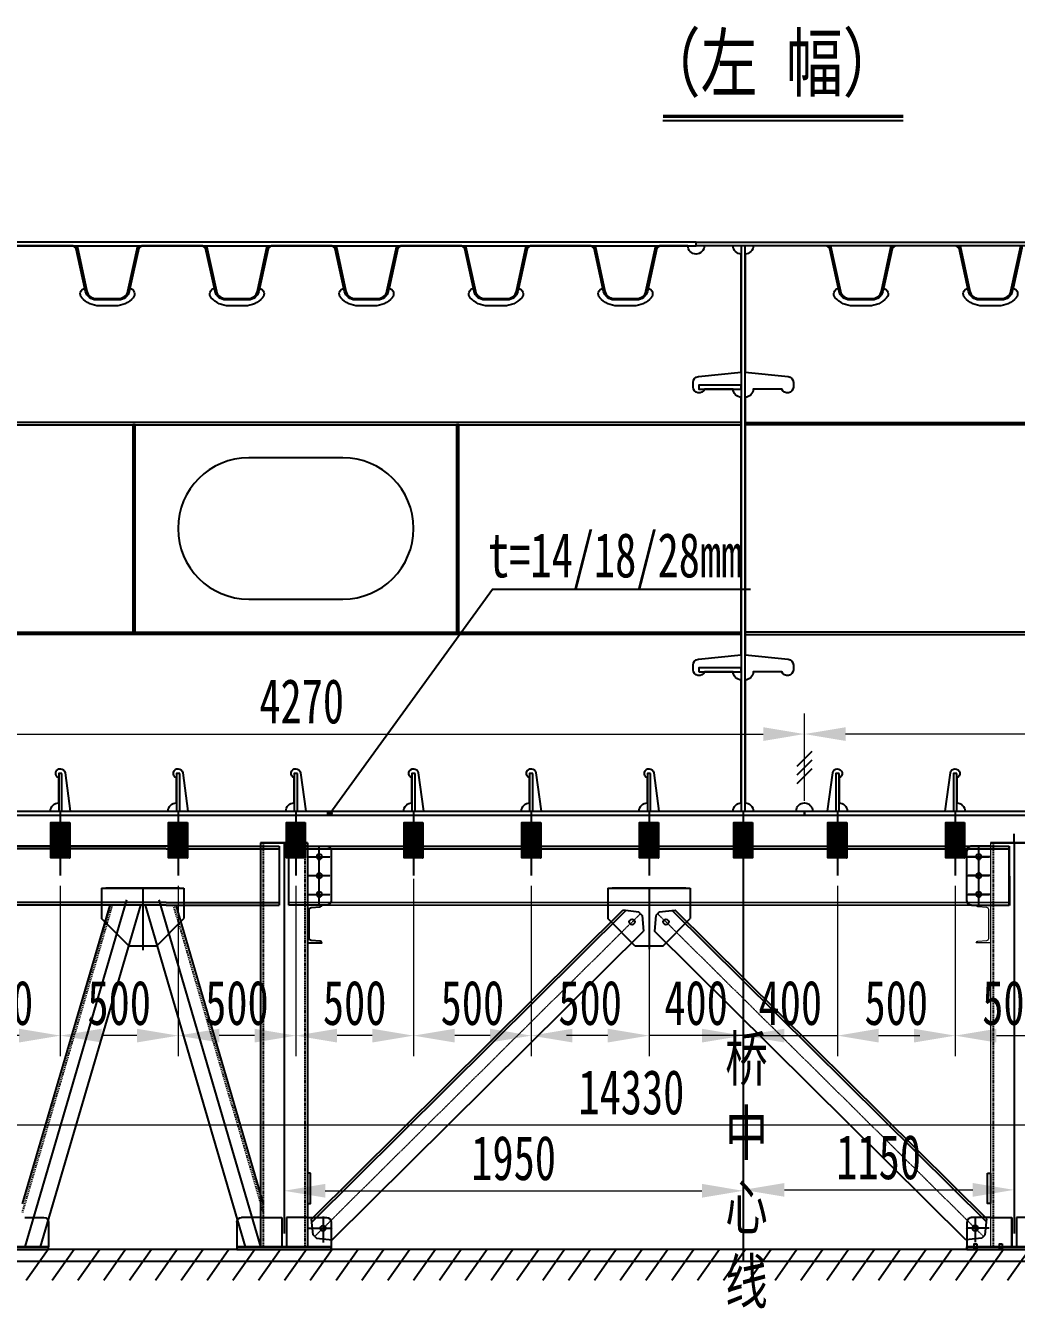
# Model space of a CAD drawing. Extents: x -158665 to 747974, y -1078007 to -307893.
# Drawn here: x 563359 to 567566, y -708198 to -702753 of the extents above; entities that cross this region are included whole.
import ezdxf

# ---------------------------------------------------------------- set-up
doc = ezdxf.new("R2010")
doc.units = 0
doc.header["$LTSCALE"] = 0.02
doc.header["$MEASUREMENT"] = 0
doc.header["$PDMODE"] = 35
doc.header["$PDSIZE"] = 150
for name, pattern in [('ACAD_ISO10W100', [18, 12, -3, 0, -3]), ('CENTER', [2, 1.25, -0.25, 0.25, -0.25]), ('DASHEDX2', [38.1, 25.4, -12.7])]:
    doc.linetypes.add(name, pattern=pattern)
doc.layers.get('0').update_dxf_attribs({"linetype": 'CONTINUOUS'})
doc.layers.get('Defpoints').update_dxf_attribs({"linetype": 'CONTINUOUS'})
doc.layers.add('1', color=1, linetype='CONTINUOUS')
doc.layers.add('中心线(CENTER)', color=1, linetype='CENTER', lineweight=13)
doc.layers.add('文字层', color=4, linetype='CONTINUOUS', lineweight=13)
doc.styles.add('仿宋', font='仿宋_GB2312_1.ttf', dxfattribs={"width": 0.7})
doc.dimstyles.new('70', dxfattribs={"dimscale": 70, "dimtxt": 2.7, "dimasz": 2.5, "dimexe": 1.25, "dimexo": 0.625, "dimtad": 1, "dimdec": 0, "dimdsep": 46, "dimtxsty": '仿宋', "dimcen": 2.5, "dimclrd": 3, "dimclre": 3, "dimclrt": 4, "dimazin": 0, "dimtfac": 1, "dimtdec": 0, "dimtmove": 0, "dimatfit": 3, "dimfxl": 1.25, "dimlwd": 13, "dimlwe": 13, "dimarcsym": 0})

# ---------------------------------------------------------------- blocks, each defined once
blk = doc.blocks.new('f d')
at = {"color": 8}
for p, q in [((-200, 0), (0, 0)), ((-1825, -192.3), (-1475, -192.3)), ((-1493.7, -192.3), (-1806.2, -192.3)), ((-1475, -192.3), (-1475, -320.6)), ((1625, -192.3), (1275, -192.3)), ((1275, -192.3), (1275, -320.6)), ((1293.7, -192.3), (1606.2, -192.3)), ((1450, -192.3), (1450, -451)), ((-300, -1610.5), (-300, -1714)), ((-299.9, -1610.5), (-299.9, -1722.5)), ((-199.9, -1590.5), (-279.9, -1590.5)), ((-200, -1590.5), (-110, -1590.5)), ((-199.9, -1590.5), (-109.9, -1590.5)), ((-110, -1590.5), (-110, -1714)), ((-109.9, -1590.5), (-109.9, -1714.5)), ((0, -1590.5), (-90, -1590.5)), ((-90, -1590.5), (-90, -1714)), ((100, -1610.5), (100, -1714)), ((-300, -1714), (100, -1714)), ((100, -1714), (-300, -1714)), ((-300, -1726), (-300, -1714)), ((-300, -1726), (-300, -1714)), ((-300, -1726), (100, -1726)), ((100, -1726), (-300, -1726)), ((50, -1714), (-250, -1714)), ((-250, -1714), (50, -1714)), ((-250, -1714), (-208, -1714)), ((-250, -1714), (-208, -1714)), ((-250, -1714), (-208, -1714)), ((-250, -1714), (-208, -1714)), ((-30, -1726), (-170, -1726)), ((-170, -1726), (-30, -1726)), ((50, -1714), (8, -1714)), ((50, -1714), (8, -1714)), ((100, -1726), (100, -1714))]:
    blk.add_line(p, q, dxfattribs=at)
at = {"color": 8, "linetype": 'DASHEDX2', "ltscale": 10}
for p, q in [((-188, 0), (-188, -1714)), ((-188, 0), (-188, -1714)), ((-188, 0), (-188, -1714)), ((-12, 0), (-12, -1714))]:
    blk.add_line(p, q, dxfattribs=at)
at = {"color": 8, "ltscale": 50}
for p, q in [((-1825, -192.3), (-1825, -320.6)), ((1625, -192.3), (1625, -320.6)), ((-3083.5, -1596.6), (-1760.8, -286)), ((-3082.3, -1609.4), (-1748, -287.4)), ((-1708.2, -438.7), (-1825, -320.6)), ((-1708.1, -438.7), (-1825, -320.7)), ((-1693.6, -293.4), (-1760.8, -286)), ((-1686.6, -300.5), (-1693.6, -293.4)), ((-1686.6, -300.5), (-1679.5, -307.6)), ((-1679.5, -307.6), (-1672.8, -374.8)), ((-1620.4, -307.6), (-1627.1, -374.8)), ((-1613.4, -300.5), (-1620.4, -307.6)), ((-1613.4, -300.5), (-1606.4, -293.3)), ((-1606.4, -293.3), (-1539.2, -286)), ((-1591.8, -438.7), (-1475, -320.6)), ((-217.3, -1608.9), (-1552, -287.4)), ((-216, -1596.1), (-1539.2, -286)), ((16, -1596.1), (1339.2, -286)), ((17.3, -1608.9), (1352, -287.4)), ((1391.8, -438.7), (1275, -320.6)), ((1406.4, -293.3), (1339.2, -286)), ((1413.4, -300.5), (1406.4, -293.3)), ((1413.4, -300.5), (1420.4, -307.6)), ((1420.4, -307.6), (1427.1, -374.8)), ((1479.5, -307.6), (1472.8, -374.8)), ((1486.6, -300.5), (1479.5, -307.6)), ((1486.6, -300.5), (1493.6, -293.4)), ((1493.6, -293.4), (1560.8, -286)), ((1508.1, -438.7), (1625, -320.7)), ((1508.2, -438.7), (1625, -320.6)), ((2882.3, -1609.4), (1548, -287.4)), ((2883.5, -1596.6), (1560.8, -286)), ((-2995.5, -1685.4), (-1672.8, -374.8)), ((-303.9, -1684.9), (-1627.1, -374.8)), ((103.9, -1684.9), (1427.1, -374.8)), ((2795.5, -1685.4), (1472.8, -374.8)), ((-1591.8, -438.7), (-1708.2, -438.7)), ((1391.8, -438.7), (1508.2, -438.7)), ((-3076.8, -1663.9), (-3083.5, -1596.6)), ((-200, -1590.5), (-280, -1590.5)), ((-222.7, -1663.4), (-216, -1596.1)), ((0, -1590.5), (80, -1590.5)), ((22.7, -1663.4), (16, -1596.1)), ((2876.8, -1663.9), (2883.5, -1596.6)), ((-3069.8, -1671), (-3076.8, -1663.9)), ((-3069.8, -1671), (-3062.7, -1678.1)), ((-3062.7, -1678.1), (-2995.5, -1685.4)), ((-236.7, -1677.6), (-303.9, -1684.9)), ((-229.7, -1670.5), (-236.7, -1677.6)), ((-229.7, -1670.5), (-222.7, -1663.4)), ((29.7, -1670.5), (22.7, -1663.4)), ((29.7, -1670.5), (36.7, -1677.6)), ((36.7, -1677.6), (103.9, -1684.9)), ((2862.7, -1678.1), (2795.5, -1685.4)), ((2869.8, -1671), (2862.7, -1678.1)), ((2869.8, -1671), (2876.8, -1663.9))]:
    blk.add_line(p, q, dxfattribs=at)
at = {"color": 8, "ltscale": 5}
blk.add_line((-1650, -192.3), (-1650, -451), dxfattribs=at)
at = {"color": 8, "linetype": 'ACAD_ISO10W100', "ltscale": 10}
for p, q in [((-3034.3, -1585.8), (-3034.2, -1695.8)), ((-265.2, -1585.3), (-265.2, -1695.3)), ((65.2, -1585.3), (65.2, -1695.3)), ((2834.3, -1585.8), (2834.2, -1695.8)), ((-3094.3, -1635.8), (-2994.3, -1635.7)), ((-205.2, -1635.3), (-305.2, -1635.3)), ((5.2, -1635.3), (105.2, -1635.3)), ((2894.3, -1635.8), (2794.3, -1635.7))]:
    blk.add_line(p, q, dxfattribs=at)
at = {"color": 8}
for centre in [(-1722.1, -335.7), (-1722.1, -335.6), (-1577.9, -335.6), (1377.9, -335.6), (1522.1, -335.6), (1522.1, -335.7), (-3034.3, -1635.8), (-265.2, -1635.3), (65.2, -1635.3), (2834.3, -1635.8)]:
    blk.add_circle(centre, 11.6, dxfattribs=at)
for centre, start, end in [((-280, -1610.5), 90, 180), ((-279.9, -1610.5), 90, 180), ((80, -1610.5), 0, 90)]:
    blk.add_arc(centre, 20, start, end, dxfattribs=at)
at = {"layer": '中心线(CENTER)', "color": 8, "ltscale": 5}
for p, q in [((-3069.8, -1671), (-1686.6, -300.5)), ((-229.7, -1670.5), (-1613.4, -300.5)), ((29.7, -1670.5), (1413.4, -300.5)), ((2869.8, -1671), (1486.6, -300.5))]:
    blk.add_line(p, q, dxfattribs=at)
at = {"layer": '文字层', "color": 8}
for p, q in [((-200, 0), (-200, -1320)), ((-200, 0), (-200, -1714)), ((-200, 0), (-200, -1714)), ((-200, 0), (-200, -1714)), ((0, 0), (0, -1714)), ((0, 0), (0, -1714))]:
    blk.add_line(p, q, dxfattribs=at)
blk.add_lwpolyline([(-200, -424), (-260, -424, -0.390356), (-253.4, -416.8), (-215.1, -413.9, 0.393594), (-207.2, -405.3), (-207.2, -282.7, 0.390356), (-215.1, -274.1), (-253.4, -271.2, -0.390356), (-260, -264), (-200, -264)], format="xyb", close=True, dxfattribs=at)
blk = doc.blocks.new('TJ')
at = {"color": 8}
for p, q in [((8800, 0), (9000, 0)), ((8900, 0), (8900, -1658.3)), ((11900, 0), (11900, -1320)), ((12100, 0), (11900, 0)), ((11900, 0), (11900, -1714)), ((11900, 0), (12100, 0)), ((12000, 0), (12000, -1658.3)), ((12100, 0), (12100, -1714)), ((12100, 0), (12100, -1714)), ((8919.9, -15.3), (8919.7, -265.5)), ((8919.7, -265.5), (8919.9, -15.3)), ((8919.7, -265.5), (8919.9, -15.3)), ((8919.9, -264), (8919.9, -13.8)), ((8919.9, -264), (8919.9, -13.8)), ((8999.9, -14), (8919.9, -14)), ((8999.9, -14), (8919.9, -14)), ((11980.1, -14), (8920, -13.8)), ((8920, -13.8), (8920, -264)), ((8920, -264), (8920, -13.8)), ((8920, -264), (8920, -13.8)), ((9080, -14), (8920, -14)), ((9000, -14), (8920, -14)), ((11980.1, -25.1), (8920, -25.5)), ((9099.9, -244), (9099.9, -34)), ((9100, -244), (9100, -34)), ((11980.1, -264), (11980.1, -14)), ((11980.1, -264), (11980.1, -14)), ((12419.9, -14), (12020, -14)), ((12020, -14), (12020, -263.9)), ((12499.9, -25), (12020, -25.1)), ((12419.9, -14), (13180, -14)), ((13180, -14), (12499.9, -14)), ((12499.9, -25), (13180, -25)), ((12900.1, -25), (13180, -25)), ((12775, -192.3), (12425, -192.3)), ((12425, -192.3), (12425, -320.6)), ((12443.8, -192.3), (12756.3, -192.3)), ((12600, -192.3), (12600, -455.7)), ((8999.9, -264), (8919.9, -264)), ((8999.9, -264), (8919.9, -264)), ((11980.1, -252.8), (8920, -251.5)), ((11980.1, -263.9), (8920, -263.5)), ((9080, -264), (8920, -264)), ((9000, -264), (8920, -264)), ((11900.1, -264), (11980.1, -264)), ((11900.1, -264), (11980.1, -264)), ((12499.9, -253), (12020, -252.8)), ((12499.9, -264), (12020, -263.9)), ((12531.3, -242.1), (12100, -1714)), ((12499.9, -253), (13180, -253)), ((12499.9, -264), (13180, -264)), ((12668.7, -242.1), (13100, -1714)), ((12900.1, -264), (13180, -264)), ((11800.1, -1610.5), (11800.1, -1722.5)), ((11900.1, -1590.5), (11820.1, -1590.5)), ((11900.1, -1590.5), (11990.1, -1590.5)), ((11990.1, -1590.5), (11990.1, -1714.5)), ((12100, -1590.5), (12010, -1590.5)), ((12010, -1590.5), (12010, -1714)), ((12099.9, -1590.5), (12179.9, -1590.5)), ((12199.9, -1610.5), (12199.9, -1722.5)), ((13000, -1610.5), (13000, -1714)), ((11800, -1714), (12200, -1714)), ((12200, -1714), (11800, -1714)), ((11800, -1726), (11800, -1714)), ((11800, -1726), (12200, -1726)), ((12200, -1726), (11800, -1726)), ((12150, -1714), (11850, -1714)), ((11850, -1714), (12150, -1714)), ((11850, -1714), (11892, -1714)), ((11850, -1714), (11892, -1714)), ((12070, -1726), (11930, -1726)), ((11930, -1726), (12070, -1726)), ((13400, -1714), (13000, -1714)), ((13000, -1714), (13400, -1714)), ((13000, -1726), (13000, -1714)), ((13400, -1726), (13000, -1726)), ((13000, -1726), (13400, -1726)), ((13050, -1714), (13350, -1714)), ((13050, -1714), (13092, -1714)), ((13050, -1714), (13092, -1714)), ((13350, -1714), (13050, -1714))]:
    blk.add_line(p, q, dxfattribs=at)
at = {"color": 8, "ltscale": 50}
for p, q in [((8900, 0), (8900, 37.9)), ((8999.9, -14), (9079.9, -14)), ((12775, -192.3), (12775, -320.6)), ((9060, -264), (9000, -264)), ((9079.9, -264), (9060, -264)), ((12459.8, -264), (12088, -1532.7)), ((12590, -264), (12165.1, -1714)), ((12610, -264), (13034.9, -1714)), ((12740.2, -264), (13112, -1532.7)), ((12541.9, -438.7), (12425, -320.6)), ((12658.1, -438.7), (12775, -320.7)), ((12658.2, -438.7), (12775, -320.6)), ((12541.9, -438.7), (12658.2, -438.7)), ((13100, -1590.5), (13020, -1590.5))]:
    blk.add_line(p, q, dxfattribs=at)
at = {"color": 8, "linetype": 'DASHEDX2', "ltscale": 10}
for p, q in [((11912, 0), (11912, -1714)), ((11912, 0), (11912, -1714)), ((12088, 0), (12088, -1714)), ((12088, 0), (12088, -1714)), ((12499.9, -25), (13180, -25)), ((12470.2, -264), (12088, -1568.3)), ((12729.8, -264), (13112, -1568.3))]:
    blk.add_line(p, q, dxfattribs=at)
at = {"color": 8, "linetype": 'ACAD_ISO10W100', "ltscale": 10}
for p, q in [((9049.9, -264), (9049.9, -14)), ((9050, -264), (9050, -14)), ((9050, -264), (9050, -14)), ((11850.1, -264), (11850.1, -14)), ((8999.9, -59), (9096.1, -59)), ((9100, -59), (9003.8, -59)), ((11900.1, -59), (11803.9, -59)), ((8999.9, -139), (9096.1, -139)), ((9100, -139), (9003.8, -139)), ((11900.1, -139), (11803.9, -139)), ((8999.9, -219), (9096.1, -219)), ((9100, -219), (9003.8, -219)), ((11900.1, -219), (11803.9, -219))]:
    blk.add_line(p, q, dxfattribs=at)
at = {"color": 8}
blk.add_lwpolyline([(9080, -264, 0.414214), (9100, -244), (9100, -34, 0.414214), (9080, -14, -0.414214), (9100, -34)], format="xyb", dxfattribs=at)
at = {"color": 8, "ltscale": 50}
blk.add_lwpolyline([(11900.1, -14), (11980.1, -14), (11900.1, -14), (11820.1, -14, 0.414214), (11800.1, -34), (11800.1, -244, 0.414214), (11820.1, -264), (11840, -264), (11900, -264)], format="xyb", dxfattribs=at)
at = {"color": 8}
blk.add_lwpolyline([(11900, -424), (11840, -424, -0.390356), (11846.6, -416.8), (11884.9, -413.9, 0.393594), (11892.8, -405.3), (11892.8, -282.7, 0.390356), (11884.9, -274.1), (11846.6, -271.2, -0.390356), (11840, -264), (11900, -264)], format="xyb", close=True, dxfattribs=at)
for points in [[(9012, -1402), (9000, -1402), (9000, -1530), (9012, -1530)], [(11888, -1402), (11900, -1402), (11900, -1530), (11888, -1530)], [(-556.3, -1726), (19324.5, -1726), (19324.5, -1775.9), (-556.3, -1775.9)]]:
    blk.add_lwpolyline(points, close=True, dxfattribs=at)
at = {"color": 8, "elevation": -15.9}
for points in [[(8949.8, -1702.4), (8949.8, -1722.8), (8961.6, -1722.8), (8961.6, -1702.4)], [(9058.1, -1702.4), (9058.1, -1722.8), (9069.8, -1722.8), (9069.8, -1702.4)]]:
    blk.add_lwpolyline(points, close=True, dxfattribs=at)
at = {"color": 8}
for centre in [(9049.9, -59), (9050, -59), (9050, -59), (11850.1, -59), (9049.9, -139), (9050, -139), (9050, -139), (11850.1, -139), (9049.9, -219), (9050, -219), (9050, -219), (11850.1, -219)]:
    blk.add_circle(centre, 11, dxfattribs=at)
for centre, start, end in [((9079.9, -34), 0, 90), ((9079.9, -244), 270, 0), ((9080, -244), 270, 0), ((11820.1, -1610.5), 90, 180), ((12179.9, -1610.5), 0, 90), ((13020, -1610.5), 90, 180)]:
    blk.add_arc(centre, 20, start, end, dxfattribs=at)
at = {"color": 8, "xscale": -1}
blk.add_blockref('f d', (8800, 0), dxfattribs=at)
blk = doc.blocks.new('*D497')
at = {"color": 3, "lineweight": 13, "ltscale": 3}
for p, q in [((566806.1, -706404.7), (566806.1, -707127.8)), ((566406.1, -706894.3), (566406.1, -707127.8))]:
    blk.add_line(p, q, dxfattribs=at)
at = {"color": 3, "linetype": 'ByBlock', "lineweight": 13, "ltscale": 3}
for p, q in [((566231.1, -707040.3), (566056.1, -707040.3)), ((566406.1, -707040.3), (566806.1, -707040.3)), ((566981.1, -707040.3), (567156.1, -707040.3))]:
    blk.add_line(p, q, dxfattribs=at)
at = {"color": 3, "ltscale": 3}
for points in [[(566231.1, -707011.1), (566231.1, -707069.4), (566406.1, -707040.3)], [(566981.1, -707011.1), (566981.1, -707069.4), (566806.1, -707040.3)]]:
    blk.add_solid(points, dxfattribs=at)
at = {"layer": 'Defpoints', "color": 0, "ltscale": 3}
for p in [(566806.1, -706361), (566406.1, -706850.6), (566806.1, -707040.3)]:
    blk.add_point(p, dxfattribs=at)
at = {"color": 4, "ltscale": 3, "insert": (566606.1, -706902), "char_height": 189, "attachment_point": 5, "style": '仿宋'}
blk.add_mtext('400', dxfattribs=at)
blk = doc.blocks.new('*D498')
at = {"color": 3, "lineweight": 13, "ltscale": 3}
for p, q in [((566806.1, -706404.7), (566806.1, -707127.8)), ((567306.1, -706404.7), (567306.1, -707127.8))]:
    blk.add_line(p, q, dxfattribs=at)
at = {"color": 3, "linetype": 'ByBlock', "lineweight": 13, "ltscale": 3}
blk.add_line((566981.1, -707040.3), (567131.1, -707040.3), dxfattribs=at)
at = {"color": 3, "ltscale": 3}
for points in [[(566981.1, -707011.1), (566981.1, -707069.4), (566806.1, -707040.3)], [(567131.1, -707011.1), (567131.1, -707069.4), (567306.1, -707040.3)]]:
    blk.add_solid(points, dxfattribs=at)
at = {"layer": 'Defpoints', "color": 0, "ltscale": 3}
for p in [(566806.1, -706361), (567306.1, -706361), (567306.1, -707040.3)]:
    blk.add_point(p, dxfattribs=at)
at = {"color": 4, "ltscale": 3, "insert": (567056.1, -706902), "char_height": 189, "attachment_point": 5, "style": '仿宋'}
blk.add_mtext('500', dxfattribs=at)
blk = doc.blocks.new('*D499')
at = {"color": 3, "lineweight": 13, "ltscale": 3}
for p, q in [((567806.2, -706369.7), (567806.2, -707127.8)), ((567306.1, -706404.7), (567306.1, -707127.8))]:
    blk.add_line(p, q, dxfattribs=at)
at = {"color": 3, "linetype": 'ByBlock', "lineweight": 13, "ltscale": 3}
blk.add_line((567481.1, -707040.3), (567631.2, -707040.3), dxfattribs=at)
at = {"color": 3, "ltscale": 3}
for points in [[(567481.1, -707011.1), (567481.1, -707069.4), (567306.1, -707040.3)], [(567631.2, -707011.1), (567631.2, -707069.4), (567806.2, -707040.3)]]:
    blk.add_solid(points, dxfattribs=at)
at = {"layer": 'Defpoints', "color": 0, "ltscale": 3}
for p in [(567806.2, -706325.9), (567306.1, -706361), (567806.2, -707040.3)]:
    blk.add_point(p, dxfattribs=at)
at = {"color": 4, "ltscale": 3, "insert": (567556.1, -706902), "char_height": 189, "attachment_point": 5, "style": '仿宋'}
blk.add_mtext('500', dxfattribs=at)
blk = doc.blocks.new('*D512')
at = {"color": 3, "lineweight": 13, "ltscale": 3}
for p, q in [((566006.1, -706422.9), (566006.1, -707127.8)), ((566406.1, -706422.9), (566406.1, -707127.8))]:
    blk.add_line(p, q, dxfattribs=at)
at = {"color": 3, "linetype": 'ByBlock', "lineweight": 13, "ltscale": 3}
for p, q in [((565831.1, -707040.3), (565656.1, -707040.3)), ((566406.1, -707040.3), (566006.1, -707040.3)), ((566581.1, -707040.3), (566756.1, -707040.3))]:
    blk.add_line(p, q, dxfattribs=at)
at = {"color": 3, "ltscale": 3}
for points in [[(565831.1, -707011.1), (565831.1, -707069.4), (566006.1, -707040.3)], [(566581.1, -707011.1), (566581.1, -707069.4), (566406.1, -707040.3)]]:
    blk.add_solid(points, dxfattribs=at)
at = {"layer": 'Defpoints', "color": 0, "ltscale": 3}
for p in [(566006.1, -706379.1), (566406.1, -706379.1), (566006.1, -707040.3)]:
    blk.add_point(p, dxfattribs=at)
at = {"color": 4, "ltscale": 3, "insert": (566206.1, -706902), "char_height": 189, "attachment_point": 5, "style": '仿宋'}
blk.add_mtext('400', dxfattribs=at)
blk = doc.blocks.new('*D513')
at = {"color": 3, "lineweight": 13, "ltscale": 3}
for p, q in [((565506.1, -706404.7), (565506.1, -707127.8)), ((566006.1, -706422.9), (566006.1, -707127.8))]:
    blk.add_line(p, q, dxfattribs=at)
at = {"color": 3, "linetype": 'ByBlock', "lineweight": 13, "ltscale": 3}
blk.add_line((565831.1, -707040.3), (565681.1, -707040.3), dxfattribs=at)
at = {"color": 3, "ltscale": 3}
for points in [[(565681.1, -707011.1), (565681.1, -707069.4), (565506.1, -707040.3)], [(565831.1, -707011.1), (565831.1, -707069.4), (566006.1, -707040.3)]]:
    blk.add_solid(points, dxfattribs=at)
at = {"layer": 'Defpoints', "color": 0, "ltscale": 3}
for p in [(565506.1, -706361), (566006.1, -706379.1), (565506.1, -707040.3)]:
    blk.add_point(p, dxfattribs=at)
at = {"color": 4, "ltscale": 3, "insert": (565756.1, -706902), "char_height": 189, "attachment_point": 5, "style": '仿宋'}
blk.add_mtext('500', dxfattribs=at)
blk = doc.blocks.new('*D514')
at = {"color": 3, "lineweight": 13, "ltscale": 3}
for p, q in [((565006, -706375.4), (565006, -707127.8)), ((565506.1, -706404.7), (565506.1, -707127.8))]:
    blk.add_line(p, q, dxfattribs=at)
at = {"color": 3, "linetype": 'ByBlock', "lineweight": 13, "ltscale": 3}
blk.add_line((565331.1, -707040.3), (565181, -707040.3), dxfattribs=at)
at = {"color": 3, "ltscale": 3}
for points in [[(565181, -707011.1), (565181, -707069.4), (565006, -707040.3)], [(565331.1, -707011.1), (565331.1, -707069.4), (565506.1, -707040.3)]]:
    blk.add_solid(points, dxfattribs=at)
at = {"layer": 'Defpoints', "color": 0, "ltscale": 3}
for p in [(565006, -706331.6), (565506.1, -706361), (565006, -707040.3)]:
    blk.add_point(p, dxfattribs=at)
at = {"color": 4, "ltscale": 3, "insert": (565256.1, -706902), "char_height": 189, "attachment_point": 5, "style": '仿宋'}
blk.add_mtext('500', dxfattribs=at)
blk = doc.blocks.new('*D515')
at = {"color": 3, "lineweight": 13, "ltscale": 3}
for p, q in [((565006, -706375.4), (565006, -707127.8)), ((564506.1, -706404.7), (564506.1, -707127.8))]:
    blk.add_line(p, q, dxfattribs=at)
at = {"color": 3, "linetype": 'ByBlock', "lineweight": 13, "ltscale": 3}
blk.add_line((564831, -707040.3), (564681.1, -707040.3), dxfattribs=at)
at = {"color": 3, "ltscale": 3}
for points in [[(564681.1, -707011.1), (564681.1, -707069.4), (564506.1, -707040.3)], [(564831, -707011.1), (564831, -707069.4), (565006, -707040.3)]]:
    blk.add_solid(points, dxfattribs=at)
at = {"layer": 'Defpoints', "color": 0, "ltscale": 3}
for p in [(565006, -706331.6), (564506.1, -706361), (564506.1, -707040.3)]:
    blk.add_point(p, dxfattribs=at)
at = {"color": 4, "ltscale": 3, "insert": (564756.1, -706902), "char_height": 189, "attachment_point": 5, "style": '仿宋'}
blk.add_mtext('500', dxfattribs=at)
blk = doc.blocks.new('*D516')
at = {"color": 3, "lineweight": 13, "ltscale": 3}
for p, q in [((564006.1, -706404.7), (564006.1, -707127.8)), ((564506.1, -706404.7), (564506.1, -707127.8))]:
    blk.add_line(p, q, dxfattribs=at)
at = {"color": 3, "linetype": 'ByBlock', "lineweight": 13, "ltscale": 3}
blk.add_line((564331.1, -707040.3), (564181.1, -707040.3), dxfattribs=at)
at = {"color": 3, "ltscale": 3}
for points in [[(564181.1, -707011.1), (564181.1, -707069.4), (564006.1, -707040.3)], [(564331.1, -707011.1), (564331.1, -707069.4), (564506.1, -707040.3)]]:
    blk.add_solid(points, dxfattribs=at)
at = {"layer": 'Defpoints', "color": 0, "ltscale": 3}
for p in [(564006.1, -706361), (564506.1, -706361), (564006.1, -707040.3)]:
    blk.add_point(p, dxfattribs=at)
at = {"color": 4, "ltscale": 3, "insert": (564256.1, -706902), "char_height": 189, "attachment_point": 5, "style": '仿宋'}
blk.add_mtext('500', dxfattribs=at)
blk = doc.blocks.new('*D517')
at = {"color": 3, "lineweight": 13, "ltscale": 3}
for p, q in [((563506.1, -706404.7), (563506.1, -707127.8)), ((564006.1, -706404.7), (564006.1, -707127.8))]:
    blk.add_line(p, q, dxfattribs=at)
at = {"color": 3, "linetype": 'ByBlock', "lineweight": 13, "ltscale": 3}
blk.add_line((563831.1, -707040.3), (563681.1, -707040.3), dxfattribs=at)
at = {"color": 3, "ltscale": 3}
for points in [[(563681.1, -707011.1), (563681.1, -707069.4), (563506.1, -707040.3)], [(563831.1, -707011.1), (563831.1, -707069.4), (564006.1, -707040.3)]]:
    blk.add_solid(points, dxfattribs=at)
at = {"layer": 'Defpoints', "color": 0, "ltscale": 3}
for p in [(563506.1, -706361), (564006.1, -706361), (563506.1, -707040.3)]:
    blk.add_point(p, dxfattribs=at)
at = {"color": 4, "ltscale": 3, "insert": (563756.1, -706902), "char_height": 189, "attachment_point": 5, "style": '仿宋'}
blk.add_mtext('500', dxfattribs=at)
blk = doc.blocks.new('*D518')
at = {"color": 3, "lineweight": 13, "ltscale": 3}
for p, q in [((563006.1, -706404.7), (563006.1, -707127.8)), ((563506.1, -706404.7), (563506.1, -707127.8))]:
    blk.add_line(p, q, dxfattribs=at)
at = {"color": 3, "linetype": 'ByBlock', "lineweight": 13, "ltscale": 3}
blk.add_line((563331.1, -707040.3), (563181.1, -707040.3), dxfattribs=at)
at = {"color": 3, "ltscale": 3}
for points in [[(563181.1, -707011.1), (563181.1, -707069.4), (563006.1, -707040.3)], [(563331.1, -707011.1), (563331.1, -707069.4), (563506.1, -707040.3)]]:
    blk.add_solid(points, dxfattribs=at)
at = {"layer": 'Defpoints', "color": 0, "ltscale": 3}
for p in [(563006.1, -706361), (563506.1, -706361), (563006.1, -707040.3)]:
    blk.add_point(p, dxfattribs=at)
at = {"color": 4, "ltscale": 3, "insert": (563256.1, -706902), "char_height": 189, "attachment_point": 5, "style": '仿宋'}
blk.add_mtext('500', dxfattribs=at)
blk = doc.blocks.new('*D496')
at = {"color": 3, "lineweight": 13, "ltscale": 3}
for p, q in [((559241.1, -706149.3), (559241.1, -707507.1)), ((573571.1, -706149.3), (573571.1, -707507.1))]:
    blk.add_line(p, q, dxfattribs=at)
at = {"color": 3, "linetype": 'ByBlock', "lineweight": 13, "ltscale": 3}
blk.add_line((559416.1, -707419.6), (573396.1, -707419.6), dxfattribs=at)
at = {"color": 3, "ltscale": 3}
for points in [[(559416.1, -707390.4), (559416.1, -707448.8), (559241.1, -707419.6)], [(573396.1, -707390.4), (573396.1, -707448.8), (573571.1, -707419.6)]]:
    blk.add_solid(points, dxfattribs=at)
at = {"layer": 'Defpoints', "color": 0, "ltscale": 3}
for p in [(559241.1, -706105.5), (573571.1, -706105.5), (573571.1, -707419.6)]:
    blk.add_point(p, dxfattribs=at)
at = {"color": 4, "ltscale": 3, "insert": (565931.2, -707281.4), "char_height": 189, "attachment_point": 5, "style": '仿宋'}
blk.add_mtext('14330', dxfattribs=at)
blk = doc.blocks.new('*D528')
at = {"color": 3, "lineweight": 13, "ltscale": 3}
for p, q in [((566406.1, -707651.3), (566406.1, -707607.6)), ((567556.1, -707804.6), (567556.1, -707607.6))]:
    blk.add_line(p, q, dxfattribs=at)
at = {"color": 3, "linetype": 'ByBlock', "lineweight": 13, "ltscale": 3}
blk.add_line((566581.1, -707695.1), (567381.1, -707695.1), dxfattribs=at)
at = {"color": 3, "ltscale": 3}
for points in [[(566581.1, -707665.9), (566581.1, -707724.2), (566406.1, -707695.1)], [(567381.1, -707665.9), (567381.1, -707724.2), (567556.1, -707695.1)]]:
    blk.add_solid(points, dxfattribs=at)
at = {"layer": 'Defpoints', "color": 0, "ltscale": 3}
for p in [(566406.1, -707695.1), (567556.1, -707695.1), (567556.1, -707848.4)]:
    blk.add_point(p, dxfattribs=at)
at = {"color": 4, "ltscale": 3, "insert": (566981.1, -707556.8), "char_height": 189, "attachment_point": 5, "style": '仿宋'}
blk.add_mtext('1150', dxfattribs=at)
blk = doc.blocks.new('*D529')
at = {"color": 3, "lineweight": 13, "ltscale": 3}
for p, q in [((564456.1, -707672), (564456.1, -707611.4)), ((566406.1, -707655.1), (566406.1, -707611.4))]:
    blk.add_line(p, q, dxfattribs=at)
at = {"color": 3, "linetype": 'ByBlock', "lineweight": 13, "ltscale": 3}
blk.add_line((564631.1, -707698.9), (566231.1, -707698.9), dxfattribs=at)
at = {"color": 3, "ltscale": 3}
for points in [[(564631.1, -707669.7), (564631.1, -707728), (564456.1, -707698.9)], [(566231.1, -707669.7), (566231.1, -707728), (566406.1, -707698.9)]]:
    blk.add_solid(points, dxfattribs=at)
at = {"layer": 'Defpoints', "color": 0, "ltscale": 3}
for p in [(566406.1, -707698.9), (566406.1, -707698.9), (564456.1, -707715.8)]:
    blk.add_point(p, dxfattribs=at)
at = {"color": 4, "ltscale": 3, "insert": (565431.1, -707560.6), "char_height": 189, "attachment_point": 5, "style": '仿宋'}
blk.add_mtext('1950', dxfattribs=at)
blk = doc.blocks.new('*D804')
at = {"color": 3, "lineweight": 13, "ltscale": 3}
for p, q in [((562396.1, -706043.8), (562396.1, -705672.7)), ((566666.1, -706043.8), (566666.1, -705672.7))]:
    blk.add_line(p, q, dxfattribs=at)
at = {"color": 3, "linetype": 'ByBlock', "lineweight": 13, "ltscale": 3}
blk.add_line((562571.1, -705760.2), (566491.1, -705760.2), dxfattribs=at)
at = {"color": 3, "ltscale": 3}
for points in [[(562571.1, -705731.1), (562571.1, -705789.4), (562396.1, -705760.2)], [(566491.1, -705731.1), (566491.1, -705789.4), (566666.1, -705760.2)]]:
    blk.add_solid(points, dxfattribs=at)
at = {"layer": 'Defpoints', "color": 0, "ltscale": 3}
for p in [(566666.1, -705760.2), (562396.1, -706087.5), (566666.1, -706087.5)]:
    blk.add_point(p, dxfattribs=at)
at = {"color": 4, "ltscale": 3, "insert": (564531.1, -705622), "char_height": 189, "attachment_point": 5, "style": '仿宋'}
blk.add_mtext('4270', dxfattribs=at)
blk = doc.blocks.new('*D805')
at = {"color": 3, "lineweight": 13, "ltscale": 3}
for p, q in [((566666.1, -706043.8), (566666.1, -705672.7)), ((570416.1, -706043.8), (570416.1, -705672.7))]:
    blk.add_line(p, q, dxfattribs=at)
at = {"color": 3, "linetype": 'ByBlock', "lineweight": 13, "ltscale": 3}
blk.add_line((570241.1, -705760.2), (566841.1, -705760.2), dxfattribs=at)
at = {"color": 3, "ltscale": 3}
for points in [[(566841.1, -705731.1), (566841.1, -705789.4), (566666.1, -705760.2)], [(570241.1, -705731.1), (570241.1, -705789.4), (570416.1, -705760.2)]]:
    blk.add_solid(points, dxfattribs=at)
at = {"layer": 'Defpoints', "color": 0, "ltscale": 3}
for p in [(566666.1, -705760.2), (566666.1, -706087.5), (570416.1, -706087.5)]:
    blk.add_point(p, dxfattribs=at)
at = {"color": 4, "ltscale": 3, "insert": (568541.1, -705622), "char_height": 189, "attachment_point": 5, "style": '仿宋'}
blk.add_mtext('3750', dxfattribs=at)

msp = doc.modelspace()

# ---------------------------------------------------------------- hatches: boundary and pattern name
at = {"ltscale": 3}
h = msp.add_hatch(dxfattribs=at)
h.set_pattern_fill('ANSI31', color=1, style=0)
h.set_pattern_definition([(45, (402238.82892, -736266.04139), (-0.08838834765, 0.08838834765), [])])
edge = h.paths.add_edge_path()
edge.add_arc((564650.6, -706096.9), 8.47, 0, 360)
h = msp.add_hatch(dxfattribs=at)
h.set_pattern_fill('ANSI31', style=0)
h.set_pattern_definition([(45, (427205.2723, -729377.69714), (-0.08838834765, 0.08838834765), [])])
h.paths.add_polyline_path([(563546.1, -706136.2), (563546.1, -706286.2), (563466.1, -706286.2), (563466.1, -706136.2)])
h = msp.add_hatch(dxfattribs=at)
h.set_pattern_fill('ANSI31', style=0)
h.set_pattern_definition([(45, (427705.2723, -729377.69714), (-0.08838834765, 0.08838834765), [])])
h.paths.add_polyline_path([(564046.1, -706136.2), (564046.1, -706286.2), (563966.1, -706286.2), (563966.1, -706136.2)])
h = msp.add_hatch(dxfattribs=at)
h.set_pattern_fill('ANSI31', style=0)
h.set_pattern_definition([(45, (428205.2723, -729377.69714), (-0.08838834765, 0.08838834765), [])])
h.paths.add_polyline_path([(564546.1, -706136.2), (564546.1, -706286.2), (564466.1, -706286.2), (564466.1, -706136.2)])
h = msp.add_hatch(dxfattribs=at)
h.set_pattern_fill('ANSI31', style=0)
h.set_pattern_definition([(45, (428705.2723, -729377.69714), (-0.08838834765, 0.08838834765), [])])
h.paths.add_polyline_path([(565046.1, -706136.2), (565046.1, -706286.2), (564966.1, -706286.2), (564966.1, -706136.2)])
h = msp.add_hatch(dxfattribs=at)
h.set_pattern_fill('ANSI31', style=0)
h.set_pattern_definition([(45, (429205.2723, -729377.69714), (-0.08838834765, 0.08838834765), [])])
h.paths.add_polyline_path([(565546.1, -706136.2), (565546.1, -706286.2), (565466.1, -706286.2), (565466.1, -706136.2)])
h = msp.add_hatch(dxfattribs=at)
h.set_pattern_fill('ANSI31', style=0)
h.set_pattern_definition([(45, (429705.2723, -729377.69714), (-0.08838834765, 0.08838834765), [])])
h.paths.add_polyline_path([(566046.1, -706136.2), (566046.1, -706286.2), (565966.1, -706286.2), (565966.1, -706136.2)])
h = msp.add_hatch(dxfattribs=at)
h.set_pattern_fill('ANSI31', style=0)
h.set_pattern_definition([(45, (430105.2723, -729377.69714), (-0.08838834765, 0.08838834765), [])])
h.paths.add_polyline_path([(566446.1, -706136.2), (566446.1, -706286.2), (566366.1, -706286.2), (566366.1, -706136.2)])
h = msp.add_hatch(dxfattribs=at)
h.set_pattern_fill('ANSI31', style=0)
h.set_pattern_definition([(45, (430505.2723, -729377.69714), (-0.08838834765, 0.08838834765), [])])
h.paths.add_polyline_path([(566846.1, -706136.2), (566846.1, -706286.2), (566766.1, -706286.2), (566766.1, -706136.2)])
h = msp.add_hatch(dxfattribs=at)
h.set_pattern_fill('ANSI31', style=0)
h.set_pattern_definition([(45, (431005.2723, -729377.69714), (-0.08838834765, 0.08838834765), [])])
h.paths.add_polyline_path([(567346.1, -706136.2), (567346.1, -706286.2), (567266.1, -706286.2), (567266.1, -706136.2)])

# ---------------------------------------------------------------- linework, layer by layer
at = {"color": 6, "ltscale": 3}
for p, q in [((563506.1, -706087.5), (563506.1, -706361)), ((564006.1, -706087.5), (564006.1, -706361)), ((564506.1, -706087.5), (564506.1, -706361)), ((565006.1, -706087.5), (565006.1, -706361)), ((565506.1, -706087.5), (565506.1, -706361)), ((566006.1, -706087.5), (566006.1, -706361)), ((566406.1, -706087.5), (566406.1, -706361)), ((566806.1, -706087.5), (566806.1, -706361)), ((567306.1, -706087.5), (567306.1, -706361))]:
    msp.add_line(p, q, dxfattribs=at)
at = {"color": 33, "ltscale": 3}
msp.add_line((566406.1, -706087.5), (566406.1, -707998.1), dxfattribs=at)
at = {"color": 8, "ltscale": 3}
for p, q in [((563454.6, -707948.2), (563361.5, -708079.6)), ((563564.2, -707948.2), (563471.2, -708079.6)), ((563673.9, -707948.2), (563580.8, -708079.6)), ((563783.5, -707948.2), (563690.5, -708079.6)), ((563893.2, -707948.2), (563800.1, -708079.6)), ((564002.8, -707948.2), (563909.8, -708079.6)), ((564112.5, -707948.2), (564019.4, -708079.6)), ((564222.1, -707948.2), (564129.1, -708079.6)), ((564331.8, -707948.2), (564238.7, -708079.6)), ((564441.4, -707948.2), (564348.4, -708079.6)), ((564551.1, -707948.2), (564458, -708079.6)), ((564660.7, -707948.2), (564567.7, -708079.6)), ((564770.4, -707948.2), (564677.4, -708079.6)), ((564880, -707948.2), (564787, -708079.6)), ((564989.7, -707948.2), (564896.7, -708079.6)), ((565099.3, -707948.2), (565006.3, -708079.6)), ((565209, -707948.2), (565116, -708079.6)), ((565318.6, -707948.2), (565225.6, -708079.6)), ((565428.3, -707948.2), (565335.3, -708079.6)), ((565537.9, -707948.2), (565444.9, -708079.6)), ((565647.6, -707948.2), (565554.6, -708079.6)), ((565757.2, -707948.2), (565664.2, -708079.6)), ((565866.9, -707948.2), (565773.9, -708079.6)), ((565976.6, -707948.2), (565883.5, -708079.6)), ((566086.2, -707948.2), (565993.2, -708079.6)), ((566195.9, -707948.2), (566102.8, -708079.6)), ((566305.5, -707948.2), (566212.5, -708079.6)), ((566415.2, -707948.2), (566322.1, -708079.6)), ((566524.8, -707948.2), (566431.8, -708079.6)), ((566634.5, -707948.2), (566541.4, -708079.6)), ((566744.1, -707948.2), (566651.1, -708079.6)), ((566853.8, -707948.2), (566760.7, -708079.6)), ((566963.4, -707948.2), (566870.4, -708079.6)), ((567073.1, -707948.2), (566980, -708079.6)), ((567182.7, -707948.2), (567089.7, -708079.6)), ((567292.4, -707948.2), (567199.3, -708079.6)), ((567402, -707948.2), (567309, -708079.6)), ((567511.7, -707948.2), (567418.6, -708079.6)), ((567621.3, -707948.2), (567528.3, -708079.6))]:
    msp.add_line(p, q, dxfattribs=at)
at = {"color": 2, "const_width": 14}
msp.add_lwpolyline([(566064.8, -703138), (567086, -703138)], dxfattribs=at)
at = {"color": 2}
msp.add_lwpolyline([(566064.8, -703155.5), (567086, -703155.5)], dxfattribs=at)
at = {"color": 2, "ltscale": 3}
for points in [[(563048.1, -706087.5), (563464.1, -706087.5, -0.414214), (563499.1, -706052.5), (563499.1, -705946.2, -1.76298), (563526, -705924.8), (563548.1, -706087.5), (563964.1, -706087.5, -0.414214), (563999.1, -706052.5), (563999.1, -705946.2, -1.76298), (564026, -705924.8), (564048.1, -706087.5), (564464.1, -706087.5, -0.414214), (564499.1, -706052.5), (564499.1, -705946.2, -1.76298), (564526, -705924.8), (564548.1, -706087.5), (564964.1, -706087.5, -0.414214), (564999.1, -706052.5), (564999.1, -705946.2, -1.76298), (565026, -705924.8), (565048.1, -706087.5), (565464.1, -706087.5, -0.414214), (565499.1, -706052.5), (565499.1, -705946.2, -1.76298), (565526, -705924.8), (565548.1, -706087.5), (565964.1, -706087.5, -0.414214), (565999.1, -706052.5), (565999.1, -705946.2, -1.76298), (566026, -705924.8), (566048.1, -706087.5), (566363.1, -706087.5, -0.414214), (566398.1, -706052.5), (566398.1, -705530.5, -0.414214), (566363.1, -705495.5), (566241.8, -705495.5, -0.84909), (566193.1, -705487.5), (566193.1, -705467.5, -0.385508), (566215.7, -705442.6), (566398.1, -705424.5), (566398.1, -704330.5, -0.414214), (566363.1, -704295.5), (566241.8, -704295.5, -0.84909), (566193.1, -704287.5), (566193.1, -704267.5, -0.385508), (566215.7, -704242.6), (566398.1, -704224.5), (566398.1, -703722.5, -0.414214), (566363.1, -703687.5), (566241.1, -703687.5, -1), (566171.1, -703687.5), (566051.1, -703687.5), (566039, -703697.3), (566002, -703867.5, -0.571769), (566015.3, -703908.5, -0.215741), (565940.1, -703942.5), (565872.1, -703942.5, -0.215741), (565797, -703908.5, -0.571769), (565810.3, -703867.5), (565773.3, -703697.3), (565761.1, -703687.5), (565501.1, -703687.5), (565489, -703697.3), (565452, -703867.5, -0.571769), (565465.3, -703908.5, -0.215741), (565390.1, -703942.5), (565322.1, -703942.5, -0.215741), (565247, -703908.5, -0.571769), (565260.3, -703867.5), (565223.3, -703697.3), (565211.1, -703687.5), (564951.1, -703687.5), (564939, -703697.3), (564902, -703867.5, -0.571769), (564915.3, -703908.5, -0.215741), (564840.1, -703942.5), (564772.1, -703942.5, -0.215741), (564697, -703908.5, -0.571769), (564710.3, -703867.5), (564673.3, -703697.3), (564661.1, -703687.5), (564401.1, -703687.5), (564389, -703697.3), (564352, -703867.5, -0.571769), (564365.3, -703908.5, -0.215741), (564290.1, -703942.5), (564222.1, -703942.5, -0.215741), (564147, -703908.5, -0.571769), (564160.3, -703867.5), (564123.3, -703697.3), (564111.1, -703687.5), (563851.1, -703687.5), (563839, -703697.3), (563802, -703867.5, -0.571769), (563815.3, -703908.5, -0.215741), (563740.1, -703942.5), (563672.1, -703942.5, -0.215741), (563597, -703908.5, -0.571769), (563610.3, -703867.5), (563573.3, -703697.3), (563561.1, -703687.5), (563301.1, -703687.5)], [(567589, -703697.3), (567552, -703867.5, -0.571769), (567565.3, -703908.5, -0.215741), (567490.1, -703942.5), (567422.1, -703942.5, -0.215741), (567347, -703908.5, -0.571769), (567360.3, -703867.5), (567323.3, -703697.3), (567311.1, -703687.5), (567051.1, -703687.5), (567039, -703697.3), (567002, -703867.5, -0.571769), (567015.3, -703908.5, -0.215741), (566940.1, -703942.5), (566872.1, -703942.5, -0.215741), (566797, -703908.5, -0.571769), (566810.3, -703867.5), (566773.3, -703697.3), (566761.1, -703687.5), (566449.1, -703687.5, -0.414214), (566414.1, -703722.5), (566414.1, -704224.5), (566596.6, -704242.6, -0.385508), (566619.1, -704267.5), (566619.1, -704287.5, -0.84909), (566570.5, -704295.5), (566449.1, -704295.5, -0.414214), (566414.1, -704330.5), (566414.1, -705424.5), (566596.6, -705442.6, -0.385508), (566619.1, -705467.5), (566619.1, -705487.5, -0.84909), (566570.5, -705495.5), (566449.1, -705495.5, -0.414214), (566414.1, -705530.5), (566414.1, -706052.5, -0.414214), (566449.1, -706087.5), (566631.1, -706087.5, -1), (566701.1, -706087.5), (566764.1, -706087.5), (566786.3, -705924.8, -1.76298), (566813.1, -705946.2), (566813.1, -706052.5, -0.414214), (566848.1, -706087.5), (567264.1, -706087.5), (567286.3, -705924.8, -1.76298), (567313.1, -705946.2), (567313.1, -706052.5, -0.414214), (567348.1, -706087.5), (567764.1, -706087.5)]]:
    msp.add_lwpolyline(points, format="xyb", dxfattribs=at)
at = {"color": 1, "ltscale": 3}
for points in [[(564650.6, -706096.9), (565341.6, -705145.3), (566436.5, -705145.3)], [(566697.9, -705834.5), (566634.3, -705898.1)], [(566697.9, -705871.1), (566634.3, -705934.7)], [(566697.9, -705907.7), (566634.3, -705971.2)]]:
    msp.add_lwpolyline(points, dxfattribs=at)
at = {"color": 7, "ltscale": 3}
for points in [[(563546.1, -706136.2), (563546.1, -706286.2), (563466.1, -706286.2), (563466.1, -706136.2)], [(564046.1, -706136.2), (564046.1, -706286.2), (563966.1, -706286.2), (563966.1, -706136.2)], [(564546.1, -706136.2), (564546.1, -706286.2), (564466.1, -706286.2), (564466.1, -706136.2)], [(565046.1, -706136.2), (565046.1, -706286.2), (564966.1, -706286.2), (564966.1, -706136.2)], [(565546.1, -706136.2), (565546.1, -706286.2), (565466.1, -706286.2), (565466.1, -706136.2)], [(566046.1, -706136.2), (566046.1, -706286.2), (565966.1, -706286.2), (565966.1, -706136.2)], [(566446.1, -706136.2), (566446.1, -706286.2), (566366.1, -706286.2), (566366.1, -706136.2)], [(566846.1, -706136.2), (566846.1, -706286.2), (566766.1, -706286.2), (566766.1, -706136.2)], [(567346.1, -706136.2), (567346.1, -706286.2), (567266.1, -706286.2), (567266.1, -706136.2)]]:
    msp.add_lwpolyline(points, close=True, dxfattribs=at)
at = {"color": 1, "ltscale": 3}
msp.add_circle((564650.6, -706096.9), 8.47, dxfattribs=at)
at = {"layer": '1', "color": 4}
for points in [[(562856.1, -703687.5), (566206.1, -703687.5), (566206.1, -703671.5), (562856.1, -703671.5)], [(566206.1, -703671.5), (569956.1, -703671.5), (569956.1, -703687.5), (566206.1, -703687.5)], [(566398.1, -706087.5), (566414.1, -706087.5), (566414.1, -703687.5), (566398.1, -703687.5)], [(566398.1, -704279.5), (566218.1, -704279.5), (566218.1, -704295.5), (566398.1, -704295.5)], [(562614.1, -704447.5), (566398.1, -704447.5), (566398.1, -704437.5), (562614.1, -704437.5)], [(570198.1, -704447.5), (566414.1, -704447.5), (566414.1, -704437.5), (570198.1, -704437.5)], [(563814.1, -705327.5), (563824.1, -705327.5), (563824.1, -704447.5), (563814.1, -704447.5)], [(565188.2, -705327.5), (565198.2, -705327.5), (565198.2, -704447.5), (565188.2, -704447.5)], [(566398.1, -705337.5), (562614.1, -705337.5), (562614.1, -705327.5), (566398.1, -705327.5)], [(566414.1, -705337.5), (570198.1, -705337.5), (570198.1, -705327.5), (566414.1, -705327.5)], [(566218.1, -705495.5), (566398.1, -705495.5), (566398.1, -705479.5), (566218.1, -705479.5)], [(563513.1, -705927.5), (563499.1, -705927.5), (563499.1, -706087.5), (563513.1, -706087.5)], [(564013.1, -705927.5), (563999.1, -705927.5), (563999.1, -706087.5), (564013.1, -706087.5)], [(564513.1, -705927.5), (564499.1, -705927.5), (564499.1, -706087.5), (564513.1, -706087.5)], [(565013.1, -705927.5), (564999.1, -705927.5), (564999.1, -706087.5), (565013.1, -706087.5)], [(565513.1, -705927.5), (565499.1, -705927.5), (565499.1, -706087.5), (565513.1, -706087.5)], [(566013.1, -705927.5), (565999.1, -705927.5), (565999.1, -706087.5), (566013.1, -706087.5)], [(566813.1, -705927.5), (566799.1, -705927.5), (566799.1, -706087.5), (566813.1, -706087.5)], [(567313.1, -705927.5), (567299.1, -705927.5), (567299.1, -706087.5), (567313.1, -706087.5)], [(562396.1, -706087.5), (566666.1, -706087.5), (566666.1, -706105.5), (562396.1, -706105.5)], [(566666.1, -706087.5), (570416.1, -706087.5), (570416.1, -706105.5), (566666.1, -706105.5)]]:
    msp.add_lwpolyline(points, close=True, dxfattribs=at)
for points in [[(563835, -703687.5), (563841.1, -703687.5), (563799, -703881.3, -0.352819), (563754.1, -703917.5), (563658.2, -703917.5, -0.352819), (563613.3, -703881.3), (563571.1, -703687.5), (563577.3, -703687.5), (563619.1, -703880, 0.352819), (563658.2, -703911.5), (563754.1, -703911.5, 0.352819), (563793.1, -703880)], [(564385, -703687.5), (564391.1, -703687.5), (564349, -703881.3, -0.352819), (564304.1, -703917.5), (564208.2, -703917.5, -0.352819), (564163.3, -703881.3), (564121.1, -703687.5), (564127.3, -703687.5), (564169.1, -703880, 0.352819), (564208.2, -703911.5), (564304.1, -703911.5, 0.352819), (564343.1, -703880)], [(564935, -703687.5), (564941.1, -703687.5), (564899, -703881.3, -0.352819), (564854.1, -703917.5), (564758.2, -703917.5, -0.352819), (564713.3, -703881.3), (564671.1, -703687.5), (564677.3, -703687.5), (564719.1, -703880, 0.352819), (564758.2, -703911.5), (564854.1, -703911.5, 0.352819), (564893.1, -703880)], [(565485, -703687.5), (565491.1, -703687.5), (565449, -703881.3, -0.352819), (565404.1, -703917.5), (565308.2, -703917.5, -0.352819), (565263.3, -703881.3), (565221.1, -703687.5), (565227.3, -703687.5), (565269.1, -703880, 0.352819), (565308.2, -703911.5), (565404.1, -703911.5, 0.352819), (565443.1, -703880)], [(566035, -703687.5), (566041.1, -703687.5), (565999, -703881.3, -0.352819), (565954.1, -703917.5), (565858.2, -703917.5, -0.352819), (565813.3, -703881.3), (565771.1, -703687.5), (565777.3, -703687.5), (565819.1, -703880, 0.352819), (565858.2, -703911.5), (565954.1, -703911.5, 0.352819), (565993.1, -703880)], [(567035, -703687.5), (567041.1, -703687.5), (566999, -703881.3, -0.352819), (566954.1, -703917.5), (566858.2, -703917.5, -0.352819), (566813.3, -703881.3), (566771.1, -703687.5), (566777.3, -703687.5), (566819.1, -703880, 0.352819), (566858.2, -703911.5), (566954.1, -703911.5, 0.352819), (566993.1, -703880)], [(567585, -703687.5), (567591.1, -703687.5), (567549, -703881.3, -0.352819), (567504.1, -703917.5), (567408.2, -703917.5, -0.352819), (567363.3, -703881.3), (567321.1, -703687.5), (567327.3, -703687.5), (567369.1, -703880, 0.352819), (567408.2, -703911.5), (567504.1, -703911.5, 0.352819), (567543.1, -703880)]]:
    msp.add_lwpolyline(points, format="xyb", close=True, dxfattribs=at)
at = {"layer": '1', "color": 2}
msp.add_lwpolyline([(564706.1, -705187.5, 1), (564706.1, -704587.5), (564306.1, -704587.5, 1), (564306.1, -705187.5)], format="xyb", close=True, dxfattribs=at)

# ---------------------------------------------------------------- block references
at = {"xscale": -1}
msp.add_blockref('TJ', (576456.1, -706222.2), dxfattribs=at)

# ---------------------------------------------------------------- texts
at = {"color": 2, "style": '仿宋', "width": 0.75}
msp.add_text('（左 幅）', height=236.25, dxfattribs=at).set_placement((565983.4, -703029))
at = {"color": 1, "style": '仿宋', "width": 0.7}
msp.add_text('t=14/18/28mm', height=189, dxfattribs=at).set_placement((565322.3, -705095.1))
at = {"color": 33, "insert": (566329.8, -707043.9), "char_height": 189, "attachment_point": 1, "style": '仿宋'}
msp.add_mtext('桥\\P中\\P心\\P线', dxfattribs=at)

# ---------------------------------------------------------------- dimensions: what is measured, and where the dimension line sits
at = {"color": 33, "ltscale": 3}
for p1, angle, picture, middle in [((562396.1, -706087.5), 180, '*D804', (564531.1, -705622)), ((570416.1, -706087.5), 0, '*D805', (568541.1, -705622))]:
    dim = msp.add_linear_dim(base=(566666.1, -705760.2), p1=p1, p2=(566666.1, -706087.5), angle=angle, dimstyle='70', override={"dimtmove": 1}, dxfattribs=at)
    dim.commit()
    dim.dimension.update_dxf_attribs({"geometry": picture, "text_midpoint": middle})
dim = msp.add_linear_dim(base=(573571.1, -707419.6), p1=(559241.1, -706105.5), p2=(573571.1, -706105.5), dimstyle='70', dxfattribs=at)
dim.commit()
dim.dimension.update_dxf_attribs({"geometry": '*D496', "text_midpoint": (565931.2, -707419.6), "dimtype": 160})
for base, p1, p2, picture, middle in [((564506.1, -707040.3), (565006, -706331.6), (564506.1, -706361), '*D515', (564756.1, -706902)), ((565006, -707040.3), (565506.1, -706361), (565006, -706331.6), '*D514', (565256.1, -706902)), ((567806.2, -707040.3), (567306.1, -706361), (567806.2, -706325.9), '*D499', (567556.1, -706902)), ((563006.1, -707040.3), (563506.1, -706361), (563006.1, -706361), '*D518', (563256.1, -706902)), ((563506.1, -707040.3), (564006.1, -706361), (563506.1, -706361), '*D517', (563756.1, -706902)), ((564006.1, -707040.3), (564506.1, -706361), (564006.1, -706361), '*D516', (564256.1, -706902)), ((565506.1, -707040.3), (566006.1, -706379.1), (565506.1, -706361), '*D513', (565756.1, -706902)), ((567306.1, -707040.3), (566806.1, -706361), (567306.1, -706361), '*D498', (567056.1, -706902))]:
    dim = msp.add_linear_dim(base=base, p1=p1, p2=p2, dimstyle='70', override={"dimtmove": 1}, dxfattribs=at)
    dim.commit()
    dim.dimension.update_dxf_attribs({"geometry": picture, "text_midpoint": middle})
for base, p1, p2, picture, middle in [((566006.1, -707040.3), (566406.1, -706379.1), (566006.1, -706379.1), '*D512', (566206.1, -706902)), ((566806.1, -707040.3), (566406.1, -706850.6), (566806.1, -706361), '*D497', (566606.1, -706902)), ((567556.1, -707695.1), (566406.1, -707695.1), (567556.1, -707848.4), '*D528', (566981.1, -707556.8)), ((566406.1, -707698.9), (564456.1, -707715.8), (566406.1, -707698.9), '*D529', (565431.1, -707560.6))]:
    dim = msp.add_linear_dim(base=base, p1=p1, p2=p2, dimstyle='70', dxfattribs=at)
    dim.commit()
    dim.dimension.update_dxf_attribs({"geometry": picture, "text_midpoint": middle})

doc.saveas('drawing.dxf')
